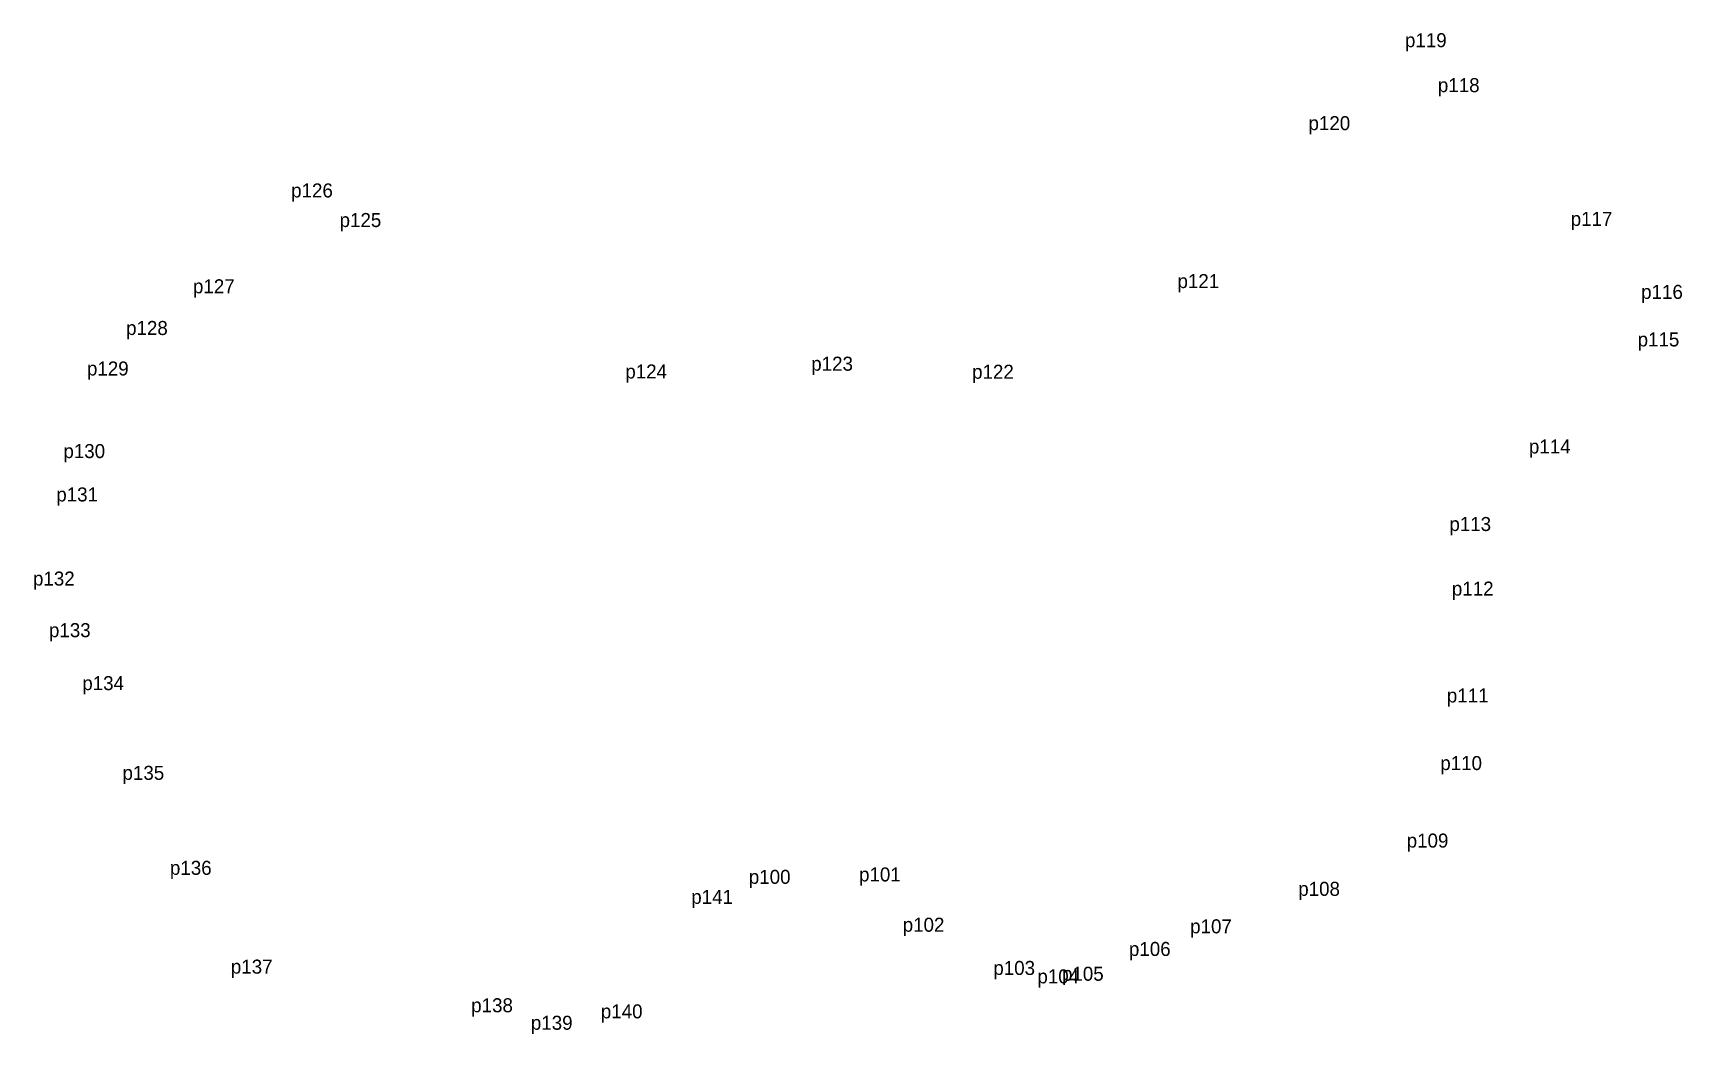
# Model space of a CAD drawing. Extents: x 533903 to 552830, y 1817839 to 1851843.
# Drawn here: x 552416.6 to 552628.4, y 1817838.5 to 1817967 of the extents above.
import ezdxf

# ---------------------------------------------------------------- set-up
doc = ezdxf.new("R2010")
doc.units = 0
doc.layers.add('Level 12', color=7, linetype='Continuous')
doc.layers.add('Level 7', color=7, linetype='Continuous')

msp = doc.modelspace()

# ---------------------------------------------------------------- linework, layer by layer
at = {"layer": 'Level 7'}
for p, q in [((552592.784, 1817965.221), (552592.784, 1817965.221)), ((552597.014, 1817959.454), (552597.014, 1817959.454)), ((552580.398, 1817954.575), (552580.398, 1817954.575)), ((552449.754, 1817945.936), (552449.754, 1817945.936)), ((552614.068, 1817942.282), (552614.068, 1817942.282)), ((552455.975, 1817942.137), (552455.975, 1817942.137)), ((552563.573, 1817934.297), (552563.573, 1817934.297)), ((552437.144, 1817933.627), (552437.144, 1817933.627)), ((552623.114, 1817932.914), (552623.114, 1817932.914)), ((552428.556, 1817928.276), (552428.556, 1817928.276)), ((552622.664, 1817926.808), (552622.664, 1817926.808)), ((552516.543, 1817923.694), (552516.543, 1817923.694)), ((552423.532, 1817923.078), (552423.532, 1817923.078)), ((552492.665, 1817922.694), (552492.665, 1817922.694)), ((552537.197, 1817922.659), (552537.197, 1817922.659)), ((552608.703, 1817913.07), (552608.703, 1817913.07)), ((552420.506, 1817912.474), (552420.506, 1817912.474)), ((552419.592, 1817906.909), (552419.592, 1817906.909)), ((552598.49, 1817903.112), (552598.49, 1817903.112)), ((552416.599, 1817896.111), (552416.599, 1817896.111)), ((552598.811, 1817894.82), (552598.811, 1817894.82)), ((552418.651, 1817889.486), (552418.651, 1817889.486)), ((552422.933, 1817882.684), (552422.933, 1817882.684)), ((552598.165, 1817881.102), (552598.165, 1817881.102)), ((552597.32, 1817872.426), (552597.32, 1817872.426)), ((552428.097, 1817871.168), (552428.097, 1817871.168)), ((552593.007, 1817862.474), (552593.007, 1817862.474)), ((552434.184, 1817858.974), (552434.184, 1817858.974)), ((552508.527, 1817857.817), (552508.527, 1817857.817)), ((552522.68, 1817858.128), (552522.68, 1817858.128)), ((552579.082, 1817856.28), (552579.082, 1817856.28)), ((552501.133, 1817855.245), (552501.133, 1817855.245)), ((552528.287, 1817851.67), (552528.287, 1817851.67)), ((552565.201, 1817851.466), (552565.201, 1817851.466)), ((552557.337, 1817848.563), (552557.337, 1817848.563)), ((552442.011, 1817846.29), (552442.011, 1817846.29)), ((552539.926, 1817846.123), (552539.926, 1817846.123)), ((552545.58, 1817845.04), (552545.58, 1817845.04)), ((552548.74, 1817845.379), (552548.74, 1817845.379)), ((552472.876, 1817841.331), (552472.876, 1817841.331)), ((552480.537, 1817839.085), (552480.537, 1817839.085)), ((552489.524, 1817840.552), (552489.524, 1817840.552))]:
    msp.add_line(p, q, dxfattribs=at)

# ---------------------------------------------------------------- texts
at = {"layer": 'Level 12'}
for s, p in [('p119', (552592.784, 1817965.221)), ('p118', (552597.014, 1817959.454)), ('p120', (552580.398, 1817954.575)), ('p126', (552449.754, 1817945.936)), ('p125', (552455.975, 1817942.137)), ('p117', (552614.068, 1817942.282)), ('p121', (552563.573, 1817934.297)), ('p127', (552437.144, 1817933.627)), ('p116', (552623.114, 1817932.914)), ('p128', (552428.556, 1817928.276)), ('p115', (552622.664, 1817926.808)), ('p123', (552516.543, 1817923.694)), ('p129', (552423.532, 1817923.078)), ('p124', (552492.665, 1817922.694)), ('p122', (552537.197, 1817922.659)), ('p114', (552608.703, 1817913.07)), ('p130', (552420.506, 1817912.474)), ('p131', (552419.592, 1817906.909)), ('p113', (552598.49, 1817903.112)), ('p132', (552416.599, 1817896.111)), ('p112', (552598.811, 1817894.82)), ('p133', (552418.651, 1817889.486)), ('p134', (552422.933, 1817882.684)), ('p111', (552598.165, 1817881.102)), ('p135', (552428.097, 1817871.168)), ('p110', (552597.32, 1817872.426)), ('p109', (552593.007, 1817862.474)), ('p136', (552434.184, 1817858.974)), ('p101', (552522.68, 1817858.128)), ('p100', (552508.527, 1817857.817)), ('p108', (552579.082, 1817856.28)), ('p141', (552501.133, 1817855.245)), ('p102', (552528.287, 1817851.67)), ('p107', (552565.201, 1817851.466)), ('p106', (552557.337, 1817848.563)), ('p137', (552442.011, 1817846.29)), ('p103', (552539.926, 1817846.123)), ('p105', (552548.74, 1817845.379)), ('p104', (552545.58, 1817845.04)), ('p138', (552472.876, 1817841.331)), ('p139', (552480.537, 1817839.085)), ('p140', (552489.524, 1817840.552))]:
    msp.add_text(s, height=1.8, dxfattribs=at).set_placement(p)

doc.saveas('drawing.dxf')
